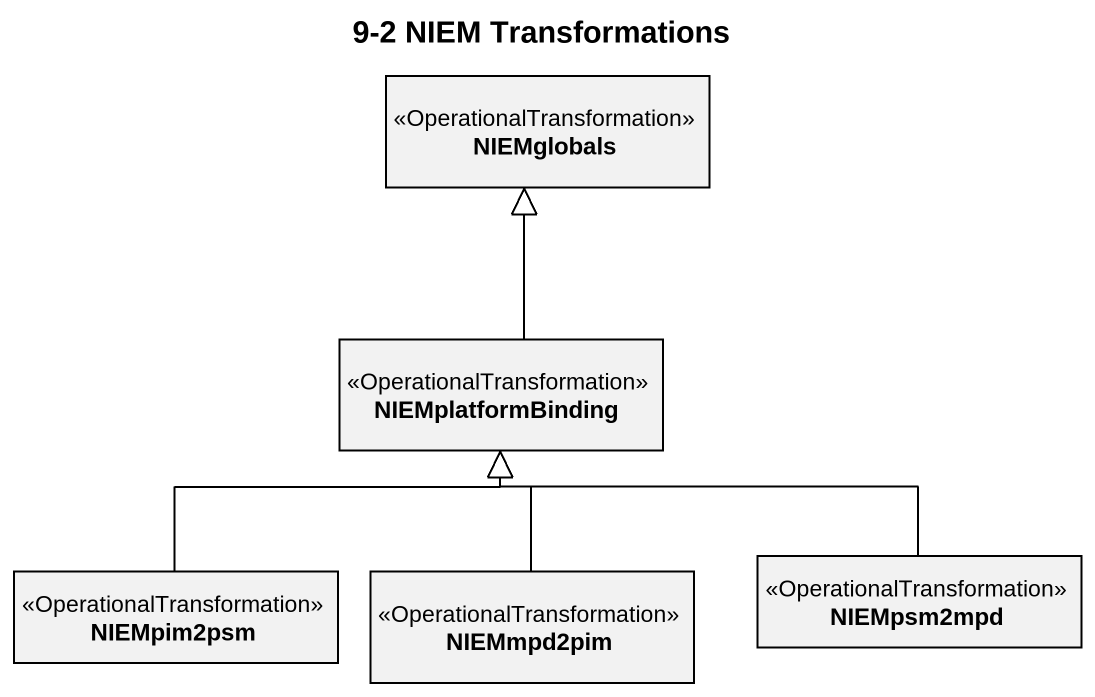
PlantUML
@startuml
title 9-2 NIEM Transformations
hide circle
hide empty members
class NIEMglobals <<OperationalTransformation>>
class NIEMplatformBinding <<OperationalTransformation>>
class NIEMpim2psm <<OperationalTransformation>>
class NIEMmpd2pim <<OperationalTransformation>>
class NIEMpsm2mpd <<OperationalTransformation>>
NIEMplatformBinding -up-|> NIEMglobals
NIEMpim2psm -up-|> NIEMplatformBinding
NIEMmpd2pim -up-|> NIEMplatformBinding
NIEMpsm2mpd -left-|> NIEMplatformBinding
@enduml
